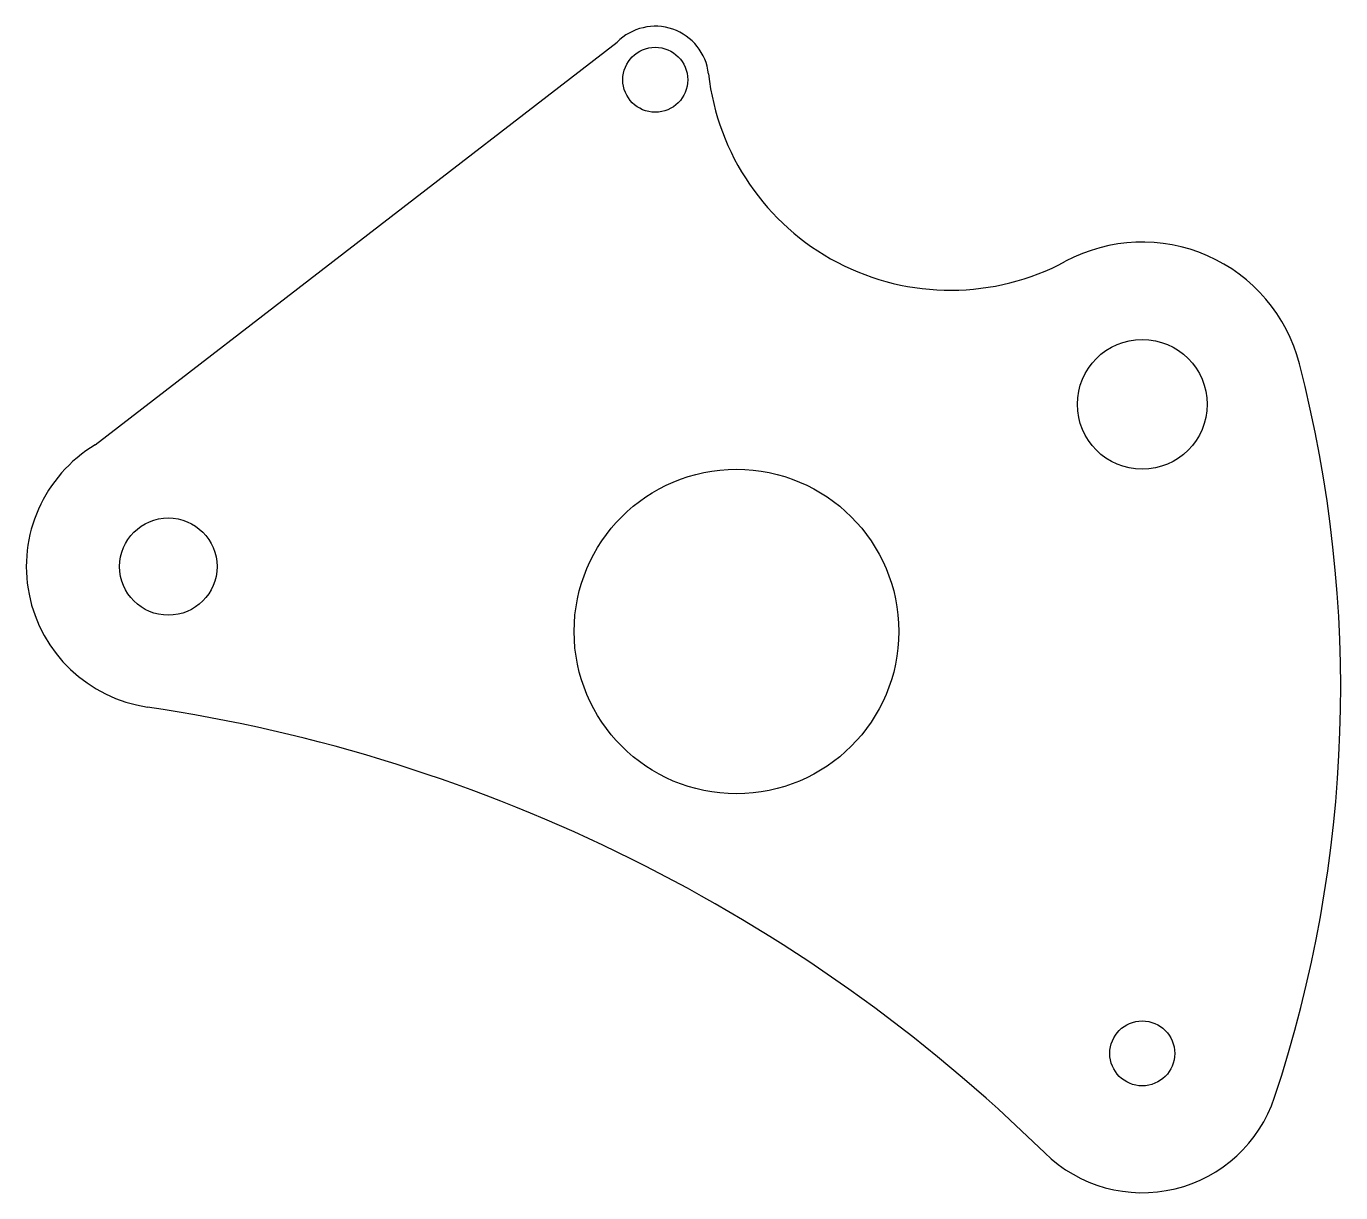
# Model space of a CAD drawing. Header units: inches. Extents: x 330 to 635, y 88 to 358.
import ezdxf

# ---------------------------------------------------------------- set-up
doc = ezdxf.new("R2010")
doc.units = ezdxf.units.IN
doc.header["$MEASUREMENT"] = 0
doc.layers.add('Cercuri', color=6, linetype='Continuous', plot=False)
doc.layers.add('Contur', color=4, linetype='Continuous', plot=False)

msp = doc.modelspace()

# ---------------------------------------------------------------- linework, layer by layer
at = {"layer": 'Cercuri'}
for centre, radius in [((475.88, 345.76), 7.53), ((588.78, 270.49), 15.05), ((494.7, 217.8), 37.63), ((362.99, 232.86), 11.29), ((588.78, 119.96), 7.53)]:
    msp.add_circle(centre, radius, dxfattribs=at)
at = {"layer": 'Contur'}
msp.add_line((346.03, 261.09), (467.04, 354.45), dxfattribs=at)
for centre, radius, start, end in [((475.88, 345.76), 12.41, 6.374, 135.4925), ((544.32, 353.4), 56.45, 186.374, 298.2064), ((588.78, 270.49), 37.63, 14.4795, 118.2064), ((333.72, 204.62), 301.06, 341.637, 14.4795), ((362.99, 232.86), 32.93, 120.9837, 261.5455), ((302.81, -171.95), 376.33, 45.5892, 81.5455), ((588.78, 119.96), 32.32, 225.5892, 341.637)]:
    msp.add_arc(centre, radius, start, end, dxfattribs=at)

doc.saveas('drawing.dxf')
